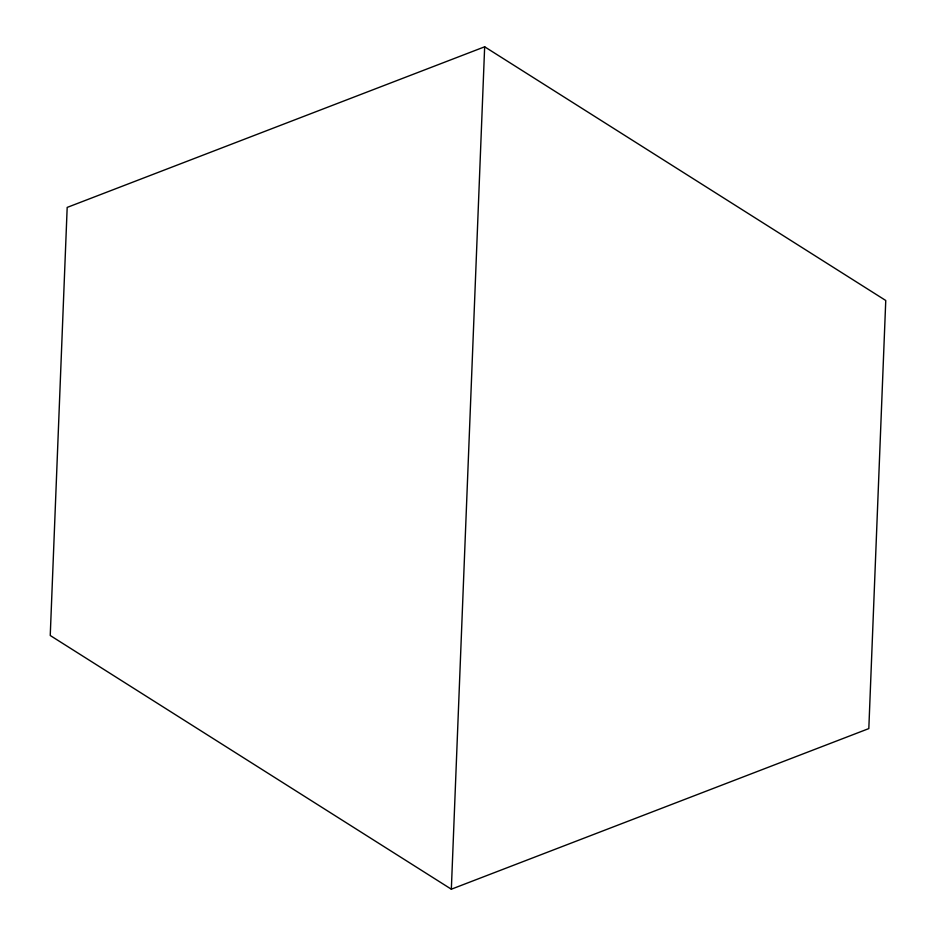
<?xml version="1.0" encoding="UTF-8"?>
<svg xmlns="http://www.w3.org/2000/svg" width="936" height="936" viewBox="0 0 936 936"><rect width="100%" height="100%" fill="white"/><g stroke="black" fill="none" stroke-linecap="round" stroke-linejoin="round"><path stroke-width="1.4" d="M451.339 889.2L484.661 46.8L67.181 207.406L50.24 635.509L451.339 889.2L868.819 728.594L885.76 300.491L484.661 46.8"/></g></svg>
